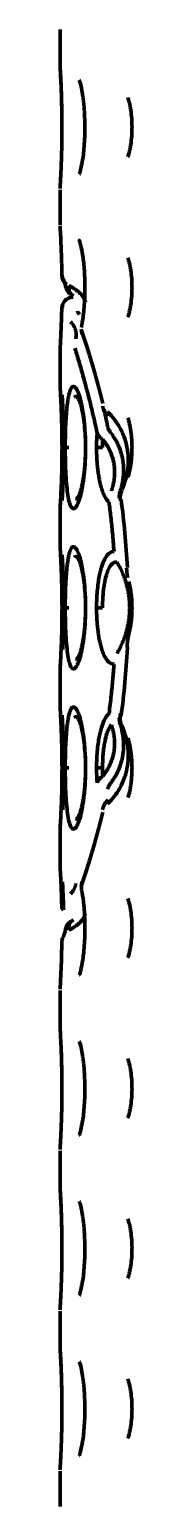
# Model space of a CAD drawing. Header units: inches. Extents: x 904 to 7172, y 213 to 5528.
# Drawn here: x 5523.54 to 5525.12, y 2776.59 to 2808.86 of the extents above; entities that cross this region are included whole.
import ezdxf

# ---------------------------------------------------------------- set-up
doc = ezdxf.new("R2010")
doc.units = ezdxf.units.IN

msp = doc.modelspace()

# ---------------------------------------------------------------- linework, layer by layer
at = {"linetype": 'Continuous', "lineweight": 70}
for p, q in [((5523.544, 2808.857), (5523.544, 2808.086)), ((5523.544, 2805.357), (5523.544, 2804.586)), ((5523.546, 2805.404), (5523.545, 2805.385)), ((5523.659, 2803.297), (5523.672, 2803.212)), ((5523.826, 2803.033), (5523.668, 2802.949)), ((5524.007, 2802.313), (5524.028, 2802.205)), ((5524.019, 2802.373), (5524.011, 2802.344)), ((5524.017, 2802.28), (5524.023, 2802.204)), ((5523.544, 2801.857), (5523.544, 2801.086)), ((5523.544, 2801.067), (5523.544, 2801.086)), ((5524.58, 2800.508), (5524.593, 2800.419)), ((5523.658, 2799.722), (5523.739, 2799.722)), ((5524.088, 2799.722), (5524.102, 2799.722)), ((5524.343, 2799.722), (5524.473, 2799.722)), ((5524.878, 2798.59), (5524.863, 2798.557)), ((5523.544, 2798.377), (5523.544, 2798.357)), ((5523.544, 2798.357), (5523.544, 2797.586)), ((5523.544, 2797.567), (5523.544, 2797.586)), ((5523.658, 2796.222), (5523.739, 2796.222)), ((5524.088, 2796.222), (5524.102, 2796.222)), ((5524.343, 2796.222), (5524.473, 2796.222)), ((5523.544, 2794.877), (5523.544, 2794.857)), ((5523.544, 2794.857), (5523.544, 2794.086)), ((5523.544, 2794.067), (5523.544, 2794.086)), ((5524.864, 2793.888), (5524.878, 2793.854)), ((5524.896, 2793.644), (5524.903, 2793.635)), ((5523.658, 2792.722), (5523.739, 2792.722)), ((5524.088, 2792.722), (5524.102, 2792.722)), ((5524.343, 2792.722), (5524.473, 2792.722)), ((5524.593, 2792.025), (5524.58, 2791.936)), ((5523.544, 2791.377), (5523.544, 2791.357)), ((5523.544, 2791.357), (5523.544, 2790.586)), ((5524.028, 2790.238), (5524.003, 2790.127)), ((5524.017, 2790.164), (5524.014, 2790.069)), ((5524.023, 2790.239), (5524.017, 2790.164)), ((5523.673, 2789.233), (5523.659, 2789.147)), ((5523.544, 2787.857), (5523.544, 2787.086)), ((5523.545, 2787.054), (5523.555, 2786.883)), ((5523.563, 2786.737), (5523.568, 2786.607)), ((5523.544, 2784.357), (5523.544, 2783.586)), ((5523.546, 2784.404), (5523.545, 2784.385)), ((5523.544, 2780.857), (5523.544, 2780.086)), ((5523.546, 2780.904), (5523.545, 2780.885)), ((5523.544, 2777.357), (5523.544, 2776.586)), ((5523.546, 2777.404), (5523.545, 2777.385))]:
    msp.add_line(p, q, dxfattribs=at)
for centre, major_axis, ratio, start_param, end_param in [((5523.835, 2803.488), (-0.234, -0.089), 0.983214, 5.914532, 6.853297), ((5523.947, 2803.264), (0.106, 0.227), 0.805237, 1.945096, 3.138722), ((5523.832, 2802.766), (0.236, 0.082), 0.981783, 1.278121, 2.802583), ((5523.947, 2789.18), (0.106, -0.227), 0.805237, 3.143468, 4.33809)]:
    msp.add_ellipse(centre, major_axis=major_axis, ratio=ratio, start_param=start_param, end_param=end_param, dxfattribs=at)
for points, knots in [([(5523.544, 2808.086), (5523.544, 2808.083), (5523.544, 2808.074), (5523.544, 2808.065), (5523.545, 2808.059), (5523.545, 2808.058), (5523.545, 2808.057), (5523.545, 2808.056), (5523.545, 2808.055), (5523.545, 2808.051), (5523.548, 2808), (5523.561, 2807.783), (5523.577, 2807.397), (5523.583, 2807.086), (5523.586, 2806.904)], [0, 0, 0, 0, 0.005452, 0.013653, 0.014988, 0.015852, 0.016811, 0.018403, 0.022098, 0.036367, 0.226725, 0.471135, 0.720384, 1, 1, 1, 1]), ([(5523.545, 2808.054), (5523.545, 2808.054), (5523.545, 2808.054), (5523.546, 2808.04), (5523.552, 2807.938), (5523.562, 2807.768), (5523.567, 2807.624), (5523.568, 2807.607)], [0, 0, 0, 0, 0.009366, 0.125992, 0.509132, 0.941773, 1, 1, 1, 1]), ([(5523.568, 2807.607), (5523.573, 2807.499), (5523.581, 2807.247), (5523.586, 2806.939), (5523.586, 2806.771), (5523.586, 2806.771)], [0, 0, 0, 0, 0.452434, 0.999955, 1, 1, 1, 1]), ([(5523.964, 2807.749), (5523.966, 2807.746), (5523.973, 2807.729), (5523.998, 2807.644), (5524.024, 2807.535), (5524.036, 2807.441), (5524.038, 2807.419)], [0, 0, 0, 0, 0.178169, 0.4765, 0.887764, 1, 1, 1, 1]), ([(5525.028, 2807.372), (5525.038, 2807.338), (5525.048, 2807.302), (5525.06, 2807.252), (5525.063, 2807.238), (5525.069, 2807.21), (5525.072, 2807.196), (5525.08, 2807.153), (5525.085, 2807.124), (5525.099, 2807.035), (5525.105, 2806.974), (5525.112, 2806.881), (5525.114, 2806.849), (5525.116, 2806.785), (5525.117, 2806.753), (5525.117, 2806.689), (5525.116, 2806.657), (5525.114, 2806.594), (5525.112, 2806.562), (5525.105, 2806.469), (5525.099, 2806.408), (5525.085, 2806.319), (5525.08, 2806.289), (5525.069, 2806.232), (5525.057, 2806.177), (5525.043, 2806.125), (5525.033, 2806.09), (5525.031, 2806.081), (5525.028, 2806.072)], [0, 0, 0, 0, 0.093555, 0.093555, 0.127476, 0.127476, 0.161398, 0.161398, 0.22924, 0.22924, 0.364925, 0.364925, 0.432768, 0.432768, 0.500611, 0.500611, 0.568453, 0.568453, 0.636296, 0.636296, 0.771981, 0.771981, 0.839824, 0.839824, 0.907666, 0.975509, 0.975509, 1, 1, 1, 1]), ([(5523.586, 2806.904), (5523.587, 2806.714), (5523.586, 2806.362), (5523.571, 2805.887), (5523.554, 2805.545), (5523.548, 2805.435), (5523.546, 2805.404)], [0, 0, 0, 0, 0.268394, 0.530216, 0.758686, 1, 1, 1, 1]), ([(5524.085, 2806.84), (5524.086, 2806.824), (5524.094, 2806.663), (5524.079, 2806.362), (5524.051, 2806.069), (5524.029, 2805.963), (5524.025, 2805.945)], [0, 0, 0, 0, 0.051676, 0.507762, 0.911768, 1, 1, 1, 1]), ([(5524.025, 2805.945), (5524.014, 2805.882), (5523.996, 2805.786), (5523.97, 2805.708), (5523.966, 2805.699), (5523.966, 2805.699)], [0, 0, 0, 0, 0.446092, 0.85264, 1, 1, 1, 1]), ([(5523.546, 2804.535), (5523.546, 2804.531), (5523.549, 2804.485), (5523.561, 2804.284), (5523.568, 2804.085), (5523.572, 2803.992)], [0, 0, 0, 0, 0.304914, 0.718097, 1, 1, 1, 1]), ([(5523.964, 2804.25), (5523.964, 2804.25), (5523.963, 2804.252), (5523.977, 2804.219), (5524.003, 2804.125), (5524.042, 2803.93), (5524.078, 2803.622), (5524.094, 2803.212), (5524.076, 2802.799), (5524.042, 2802.511), (5524.02, 2802.409), (5524.014, 2802.388)], [0, 0, 0, 0, 0.004002, 0.064211, 0.150309, 0.266186, 0.418417, 0.596531, 0.788209, 0.953249, 1, 1, 1, 1]), ([(5525.028, 2803.872), (5525.038, 2803.838), (5525.048, 2803.802), (5525.06, 2803.752), (5525.063, 2803.738), (5525.069, 2803.71), (5525.072, 2803.696), (5525.08, 2803.653), (5525.085, 2803.624), (5525.099, 2803.535), (5525.105, 2803.474), (5525.112, 2803.381), (5525.114, 2803.349), (5525.116, 2803.285), (5525.117, 2803.253), (5525.117, 2803.189), (5525.116, 2803.157), (5525.114, 2803.094), (5525.112, 2803.062), (5525.105, 2802.969), (5525.099, 2802.908), (5525.085, 2802.819), (5525.08, 2802.789), (5525.069, 2802.732), (5525.057, 2802.677), (5525.043, 2802.625), (5525.033, 2802.59), (5525.031, 2802.581), (5525.028, 2802.572)], [0, 0, 0, 0, 0.093555, 0.093555, 0.127476, 0.127476, 0.161398, 0.161398, 0.22924, 0.22924, 0.364925, 0.364925, 0.432768, 0.432768, 0.500611, 0.500611, 0.568453, 0.568453, 0.636296, 0.636296, 0.771981, 0.771981, 0.839824, 0.839824, 0.907666, 0.975509, 0.975509, 1, 1, 1, 1]), ([(5523.677, 2803.213), (5523.68, 2803.199), (5523.692, 2803.159), (5523.738, 2803.105), (5523.791, 2803.062), (5523.828, 2803.045), (5523.842, 2803.04)], [0, 0, 0, 0, 0.167391, 0.47993, 0.805158, 1, 1, 1, 1]), ([(5524.102, 2802.893), (5524.092, 2802.924), (5524.067, 2802.987), (5524.027, 2803.044), (5523.991, 2803.086), (5523.978, 2803.099), (5523.95, 2803.126), (5523.935, 2803.139), (5523.887, 2803.176), (5523.852, 2803.2), (5523.814, 2803.221)], [0, 0, 0, 0, 0.237175, 0.49145, 0.49145, 0.618588, 0.618588, 0.745725, 0.745725, 1, 1, 1, 1]), ([(5523.583, 2802.766), (5523.581, 2802.693), (5523.577, 2802.558), (5523.571, 2802.389), (5523.565, 2802.248), (5523.56, 2802.133), (5523.555, 2802.042), (5523.551, 2801.972), (5523.548, 2801.921), (5523.546, 2801.886), (5523.544, 2801.864), (5523.544, 2801.858), (5523.544, 2801.857)], [0, 0, 0, 0, 0.10079, 0.20158, 0.30237, 0.40316, 0.50395, 0.60474, 0.70553, 0.80632, 0.90711, 1, 1, 1, 1]), ([(5523.622, 2802.822), (5523.606, 2802.813), (5523.595, 2802.804), (5523.582, 2802.785), (5523.58, 2802.775), (5523.583, 2802.766)], [0, 0, 0, 0, 0.5, 0.5, 1, 1, 1, 1]), ([(5524.017, 2802.28), (5524.053, 2802.169), (5524.091, 2802.053), (5524.166, 2801.809), (5524.205, 2801.682), (5524.282, 2801.416), (5524.321, 2801.278), (5524.399, 2800.991), (5524.438, 2800.842), (5524.477, 2800.686)], [0, 0, 0, 0, 0.25, 0.25, 0.5, 0.5, 0.75, 0.75, 1, 1, 1, 1]), ([(5523.587, 2799.874), (5523.587, 2799.919), (5523.585, 2800.05), (5523.581, 2800.246), (5523.576, 2800.444), (5523.569, 2800.606), (5523.563, 2800.735), (5523.558, 2800.839), (5523.554, 2800.921), (5523.55, 2800.988), (5523.547, 2801.04), (5523.545, 2801.076), (5523.544, 2801.086), (5523.544, 2801.086)], [0, 0, 0, 0, 0.047915, 0.143744, 0.239573, 0.335402, 0.431232, 0.527061, 0.62289, 0.718719, 0.814549, 0.910378, 1, 1, 1, 1]), ([(5523.544, 2801.086), (5523.544, 2801.086), (5523.544, 2801.08), (5523.546, 2801.057), (5523.548, 2801.016), (5523.552, 2800.954), (5523.557, 2800.863), (5523.563, 2800.737), (5523.571, 2800.573), (5523.578, 2800.367), (5523.585, 2800.109), (5523.588, 2799.806), (5523.587, 2799.492), (5523.582, 2799.209), (5523.575, 2798.976), (5523.567, 2798.79), (5523.56, 2798.643), (5523.554, 2798.531), (5523.55, 2798.451), (5523.546, 2798.399), (5523.544, 2798.367), (5523.544, 2798.358), (5523.544, 2798.357)], [0, 0, 0, 0, 0.046298, 0.096671, 0.147045, 0.197418, 0.247791, 0.298164, 0.348538, 0.398911, 0.449284, 0.499657, 0.550031, 0.600404, 0.650777, 0.70115, 0.751524, 0.801897, 0.85227, 0.902643, 0.953017, 1, 1, 1, 1]), ([(5523.59, 2800.877), (5523.59, 2800.876), (5523.59, 2800.872), (5523.591, 2800.851), (5523.594, 2800.815), (5523.597, 2800.761), (5523.601, 2800.682), (5523.606, 2800.575), (5523.612, 2800.434), (5523.619, 2800.255), (5523.624, 2800.038), (5523.626, 2799.79), (5523.626, 2799.535), (5523.622, 2799.3), (5523.616, 2799.101), (5523.61, 2798.94), (5523.604, 2798.813), (5523.599, 2798.718), (5523.595, 2798.649), (5523.592, 2798.602), (5523.59, 2798.574), (5523.59, 2798.567), (5523.59, 2798.567)], [0, 0, 0, 0, 0.031197, 0.064855, 0.099946, 0.138126, 0.180786, 0.228687, 0.281799, 0.340714, 0.407151, 0.480229, 0.554684, 0.624661, 0.687464, 0.743649, 0.794691, 0.841364, 0.884021, 0.92287, 0.961222, 1, 1, 1, 1]), ([(5523.859, 2800.829), (5523.861, 2800.831), (5523.873, 2800.842), (5523.898, 2800.847), (5523.935, 2800.813), (5523.975, 2800.731), (5524.014, 2800.602), (5524.05, 2800.429), (5524.079, 2800.217), (5524.097, 2799.977), (5524.102, 2799.806), (5524.102, 2799.722)], [0, 0, 0, 0, 0.019444, 0.120176, 0.230366, 0.34832, 0.471565, 0.596533, 0.727563, 0.864452, 1, 1, 1, 1]), ([(5523.973, 2800.838), (5523.966, 2800.861), (5523.95, 2800.909), (5523.924, 2800.97), (5523.897, 2801.017), (5523.878, 2801.037), (5523.87, 2801.044)], [0, 0, 0, 0, 0.245551, 0.526276, 0.807002, 1, 1, 1, 1]), ([(5524.479, 2800.629), (5524.482, 2800.603), (5524.499, 2800.529), (5524.548, 2800.459), (5524.591, 2800.422), (5524.594, 2800.419)], [0, 0, 0, 0, 0.315009, 0.945962, 1, 1, 1, 1]), ([(5524.58, 2800.508), (5524.635, 2800.454), (5524.686, 2800.398), (5524.777, 2800.28), (5524.818, 2800.218), (5524.872, 2800.12), (5524.889, 2800.087), (5524.92, 2800.018), (5524.934, 2799.984), (5524.973, 2799.878), (5524.993, 2799.805), (5525.014, 2799.693), (5525.02, 2799.655), (5525.029, 2799.58), (5525.031, 2799.542), (5525.036, 2799.427), (5525.033, 2799.35), (5525.022, 2799.253), (5525.019, 2799.234), (5525.013, 2799.195), (5525.01, 2799.175), (5524.999, 2799.116), (5524.99, 2799.077), (5524.96, 2798.961), (5524.934, 2798.885), (5524.903, 2798.809)], [0, 0, 0, 0, 0.125, 0.125, 0.25, 0.25, 0.3125, 0.3125, 0.375, 0.375, 0.5, 0.5, 0.5625, 0.5625, 0.625, 0.625, 0.75, 0.75, 0.78125, 0.78125, 0.8125, 0.8125, 0.875, 0.875, 1, 1, 1, 1]), ([(5525.026, 2800.376), (5525.034, 2800.352), (5525.041, 2800.328), (5525.051, 2800.288), (5525.055, 2800.274), (5525.062, 2800.244), (5525.065, 2800.229), (5525.081, 2800.154), (5525.091, 2800.091), (5525.101, 2800.009), (5525.103, 2799.993), (5525.106, 2799.959), (5525.108, 2799.943), (5525.111, 2799.892), (5525.113, 2799.858), (5525.116, 2799.79), (5525.117, 2799.756), (5525.117, 2799.687), (5525.116, 2799.652), (5525.112, 2799.55), (5525.107, 2799.482), (5525.097, 2799.4), (5525.095, 2799.384), (5525.09, 2799.352), (5525.083, 2799.304), (5525.068, 2799.227), (5525.055, 2799.168), (5525.044, 2799.126), (5525.04, 2799.112), (5525.033, 2799.087), (5525.029, 2799.077), (5525.026, 2799.066)], [0, 0, 0, 0, 0.064825, 0.064825, 0.10108, 0.10108, 0.137336, 0.137336, 0.282358, 0.282358, 0.318614, 0.318614, 0.354869, 0.354869, 0.42738, 0.42738, 0.499891, 0.499891, 0.572402, 0.572402, 0.717424, 0.717424, 0.75368, 0.75368, 0.789935, 0.862447, 0.934958, 0.934958, 0.971213, 0.971213, 1, 1, 1, 1]), ([(5524.102, 2799.722), (5524.102, 2799.659), (5524.099, 2799.541), (5524.09, 2799.375), (5524.078, 2799.233), (5524.063, 2799.11), (5524.046, 2799.005), (5524.029, 2798.913), (5524.01, 2798.832), (5523.989, 2798.759), (5523.965, 2798.693), (5523.938, 2798.639), (5523.909, 2798.605), (5523.889, 2798.6), (5523.88, 2798.602)], [0, 0, 0, 0, 0.107254, 0.203687, 0.29049, 0.369162, 0.441722, 0.510552, 0.57831, 0.64819, 0.72397, 0.809362, 0.906194, 1, 1, 1, 1]), ([(5523.544, 2798.357), (5523.544, 2798.358), (5523.544, 2798.364), (5523.546, 2798.39), (5523.549, 2798.435), (5523.552, 2798.494), (5523.555, 2798.543), (5523.556, 2798.563)], [0, 0, 0, 0, 0.205481, 0.428396, 0.651312, 0.874227, 1, 1, 1, 1]), ([(5524.878, 2798.59), (5524.911, 2798.348), (5524.939, 2798.103), (5524.985, 2797.607), (5525.003, 2797.355), (5525.016, 2797.1)], [0, 0, 0, 0, 0.5, 0.5, 1, 1, 1, 1]), ([(5523.587, 2796.374), (5523.587, 2796.419), (5523.585, 2796.55), (5523.581, 2796.746), (5523.576, 2796.944), (5523.569, 2797.106), (5523.563, 2797.235), (5523.558, 2797.339), (5523.554, 2797.421), (5523.55, 2797.488), (5523.547, 2797.54), (5523.545, 2797.576), (5523.544, 2797.586), (5523.544, 2797.586)], [0, 0, 0, 0, 0.047915, 0.143744, 0.239573, 0.335402, 0.431232, 0.527061, 0.62289, 0.718719, 0.814549, 0.910378, 1, 1, 1, 1]), ([(5523.544, 2797.586), (5523.544, 2797.586), (5523.544, 2797.58), (5523.546, 2797.557), (5523.548, 2797.516), (5523.552, 2797.454), (5523.557, 2797.363), (5523.563, 2797.237), (5523.571, 2797.073), (5523.578, 2796.867), (5523.585, 2796.609), (5523.588, 2796.306), (5523.587, 2795.992), (5523.582, 2795.709), (5523.575, 2795.476), (5523.567, 2795.29), (5523.56, 2795.143), (5523.554, 2795.031), (5523.55, 2794.951), (5523.546, 2794.899), (5523.544, 2794.867), (5523.544, 2794.858), (5523.544, 2794.857)], [0, 0, 0, 0, 0.046298, 0.096671, 0.147045, 0.197418, 0.247791, 0.298164, 0.348538, 0.398911, 0.449284, 0.499657, 0.550031, 0.600404, 0.650777, 0.70115, 0.751524, 0.801897, 0.85227, 0.902643, 0.953017, 1, 1, 1, 1]), ([(5523.59, 2797.377), (5523.59, 2797.376), (5523.59, 2797.372), (5523.591, 2797.351), (5523.594, 2797.315), (5523.597, 2797.261), (5523.601, 2797.182), (5523.606, 2797.075), (5523.612, 2796.934), (5523.619, 2796.755), (5523.624, 2796.538), (5523.626, 2796.29), (5523.626, 2796.035), (5523.622, 2795.8), (5523.616, 2795.601), (5523.61, 2795.44), (5523.605, 2795.351), (5523.604, 2795.312), (5523.604, 2795.311)], [0, 0, 0, 0, 0.039201, 0.081494, 0.125588, 0.173563, 0.227168, 0.287359, 0.354097, 0.428126, 0.511609, 0.603436, 0.696992, 0.784922, 0.863838, 0.934438, 0.998575, 1, 1, 1, 1]), ([(5523.859, 2797.329), (5523.861, 2797.331), (5523.873, 2797.342), (5523.898, 2797.347), (5523.935, 2797.313), (5523.975, 2797.231), (5524.014, 2797.102), (5524.05, 2796.929), (5524.079, 2796.717), (5524.097, 2796.477), (5524.102, 2796.306), (5524.102, 2796.222)], [0, 0, 0, 0, 0.019444, 0.120176, 0.230366, 0.34832, 0.471565, 0.596533, 0.727563, 0.864452, 1, 1, 1, 1]), ([(5525.049, 2796.795), (5525.06, 2796.753), (5525.07, 2796.709), (5525.087, 2796.618), (5525.094, 2796.571), (5525.102, 2796.498), (5525.105, 2796.473), (5525.109, 2796.424), (5525.111, 2796.399), (5525.115, 2796.324), (5525.117, 2796.273), (5525.117, 2796.171), (5525.115, 2796.121), (5525.11, 2796.021), (5525.105, 2795.972), (5525.097, 2795.899), (5525.094, 2795.875), (5525.087, 2795.828), (5525.083, 2795.804), (5525.07, 2795.735), (5525.06, 2795.691), (5525.049, 2795.648)], [0, 0, 0, 0, 0.125, 0.125, 0.25, 0.25, 0.3125, 0.3125, 0.375, 0.375, 0.5, 0.5, 0.625, 0.625, 0.75, 0.75, 0.8125, 0.8125, 0.875, 0.875, 1, 1, 1, 1]), ([(5524.102, 2796.222), (5524.102, 2796.159), (5524.099, 2796.041), (5524.09, 2795.875), (5524.078, 2795.733), (5524.063, 2795.61), (5524.046, 2795.505), (5524.029, 2795.413), (5524.01, 2795.332), (5523.989, 2795.259), (5523.965, 2795.193), (5523.938, 2795.139), (5523.909, 2795.105), (5523.889, 2795.1), (5523.88, 2795.102)], [0, 0, 0, 0, 0.107254, 0.203687, 0.29049, 0.369162, 0.441722, 0.510552, 0.57831, 0.64819, 0.72397, 0.809362, 0.906194, 1, 1, 1, 1]), ([(5525.049, 2795.648), (5525.035, 2795.599), (5525.025, 2795.549), (5525.013, 2795.448), (5525.012, 2795.396), (5525.016, 2795.344)], [0, 0, 0, 0, 0.5, 0.5, 1, 1, 1, 1]), ([(5525.016, 2795.344), (5525.003, 2795.088), (5524.985, 2794.837), (5524.939, 2794.34), (5524.911, 2794.095), (5524.878, 2793.854)], [0, 0, 0, 0, 0.5, 0.5, 1, 1, 1, 1]), ([(5523.544, 2794.857), (5523.544, 2794.858), (5523.544, 2794.864), (5523.546, 2794.89), (5523.549, 2794.935), (5523.552, 2794.994), (5523.555, 2795.043), (5523.556, 2795.063)], [0, 0, 0, 0, 0.205481, 0.428396, 0.651312, 0.874227, 1, 1, 1, 1]), ([(5523.587, 2792.874), (5523.587, 2792.919), (5523.585, 2793.05), (5523.581, 2793.246), (5523.576, 2793.444), (5523.569, 2793.606), (5523.563, 2793.735), (5523.558, 2793.839), (5523.554, 2793.921), (5523.55, 2793.988), (5523.547, 2794.04), (5523.545, 2794.076), (5523.544, 2794.086), (5523.544, 2794.086)], [0, 0, 0, 0, 0.047915, 0.143744, 0.239573, 0.335402, 0.431232, 0.527061, 0.62289, 0.718719, 0.814549, 0.910378, 1, 1, 1, 1]), ([(5523.544, 2794.086), (5523.544, 2794.086), (5523.544, 2794.08), (5523.546, 2794.057), (5523.548, 2794.016), (5523.552, 2793.954), (5523.557, 2793.863), (5523.563, 2793.737), (5523.571, 2793.573), (5523.578, 2793.367), (5523.585, 2793.109), (5523.588, 2792.806), (5523.587, 2792.492), (5523.582, 2792.209), (5523.575, 2791.976), (5523.567, 2791.79), (5523.56, 2791.643), (5523.554, 2791.531), (5523.55, 2791.451), (5523.546, 2791.399), (5523.544, 2791.367), (5523.544, 2791.358), (5523.544, 2791.357)], [0, 0, 0, 0, 0.046298, 0.096671, 0.147045, 0.197418, 0.247791, 0.298164, 0.348538, 0.398911, 0.449284, 0.499657, 0.550031, 0.600404, 0.650777, 0.70115, 0.751524, 0.801897, 0.85227, 0.902643, 0.953017, 1, 1, 1, 1]), ([(5523.59, 2793.877), (5523.59, 2793.876), (5523.59, 2793.872), (5523.591, 2793.851), (5523.594, 2793.815), (5523.597, 2793.761), (5523.601, 2793.682), (5523.606, 2793.575), (5523.612, 2793.434), (5523.619, 2793.255), (5523.624, 2793.038), (5523.626, 2792.79), (5523.626, 2792.535), (5523.622, 2792.3), (5523.616, 2792.101), (5523.61, 2791.94), (5523.605, 2791.851), (5523.604, 2791.812), (5523.604, 2791.811)], [0, 0, 0, 0, 0.039201, 0.081494, 0.125588, 0.173563, 0.227168, 0.287359, 0.354097, 0.428126, 0.511609, 0.603436, 0.696992, 0.784922, 0.863838, 0.934438, 0.998575, 1, 1, 1, 1]), ([(5523.859, 2793.829), (5523.861, 2793.831), (5523.873, 2793.842), (5523.898, 2793.847), (5523.935, 2793.813), (5523.975, 2793.731), (5524.014, 2793.602), (5524.05, 2793.429), (5524.079, 2793.217), (5524.097, 2792.977), (5524.102, 2792.806), (5524.102, 2792.722)], [0, 0, 0, 0, 0.019444, 0.120176, 0.230366, 0.34832, 0.471565, 0.596533, 0.727563, 0.864452, 1, 1, 1, 1]), ([(5524.869, 2793.92), (5524.862, 2793.886), (5524.855, 2793.798), (5524.867, 2793.7), (5524.895, 2793.647), (5524.897, 2793.644)], [0, 0, 0, 0, 0.358041, 0.966009, 1, 1, 1, 1]), ([(5524.903, 2793.635), (5524.934, 2793.559), (5524.96, 2793.483), (5525, 2793.329), (5525.015, 2793.252), (5525.026, 2793.155), (5525.028, 2793.135), (5525.031, 2793.096), (5525.032, 2793.077), (5525.034, 2793.018), (5525.034, 2792.979), (5525.03, 2792.864), (5525.022, 2792.788), (5525, 2792.676), (5524.991, 2792.639), (5524.971, 2792.567), (5524.96, 2792.531), (5524.922, 2792.426), (5524.891, 2792.359), (5524.837, 2792.261), (5524.818, 2792.228), (5524.777, 2792.165), (5524.755, 2792.135), (5524.686, 2792.045), (5524.635, 2791.989), (5524.58, 2791.936)], [0, 0, 0, 0, 0.125, 0.125, 0.25, 0.25, 0.28125, 0.28125, 0.3125, 0.3125, 0.375, 0.375, 0.5, 0.5, 0.5625, 0.5625, 0.625, 0.625, 0.75, 0.75, 0.8125, 0.8125, 0.875, 0.875, 1, 1, 1, 1]), ([(5525.026, 2793.376), (5525.034, 2793.353), (5525.041, 2793.329), (5525.051, 2793.29), (5525.055, 2793.275), (5525.061, 2793.246), (5525.065, 2793.231), (5525.081, 2793.156), (5525.091, 2793.093), (5525.101, 2793.011), (5525.103, 2792.994), (5525.106, 2792.961), (5525.107, 2792.944), (5525.111, 2792.894), (5525.115, 2792.826), (5525.117, 2792.757), (5525.117, 2792.688), (5525.116, 2792.654), (5525.112, 2792.551), (5525.107, 2792.484), (5525.095, 2792.387), (5525.091, 2792.355), (5525.081, 2792.291), (5525.075, 2792.26), (5525.057, 2792.176), (5525.044, 2792.124), (5525.029, 2792.077)], [0, 0, 0, 0, 0.064145, 0.064145, 0.100694, 0.100694, 0.137244, 0.137244, 0.283443, 0.283443, 0.319993, 0.319993, 0.356542, 0.356542, 0.429642, 0.502741, 0.502741, 0.575841, 0.575841, 0.722039, 0.722039, 0.795139, 0.795139, 0.868238, 0.868238, 1, 1, 1, 1]), ([(5524.102, 2792.722), (5524.102, 2792.659), (5524.099, 2792.541), (5524.09, 2792.375), (5524.078, 2792.233), (5524.063, 2792.11), (5524.046, 2792.005), (5524.029, 2791.913), (5524.01, 2791.832), (5523.989, 2791.759), (5523.965, 2791.693), (5523.938, 2791.639), (5523.909, 2791.605), (5523.889, 2791.6), (5523.88, 2791.602)], [0, 0, 0, 0, 0.107254, 0.203687, 0.29049, 0.369162, 0.441722, 0.510552, 0.57831, 0.64819, 0.72397, 0.809362, 0.906194, 1, 1, 1, 1]), ([(5523.896, 2791.602), (5523.897, 2791.603), (5523.91, 2791.608), (5523.935, 2791.632), (5523.973, 2791.71), (5524.004, 2791.809), (5524.021, 2791.882), (5524.027, 2791.906)], [0, 0, 0, 0, 0.030475, 0.288077, 0.567563, 0.865744, 1, 1, 1, 1]), ([(5524.477, 2791.757), (5524.438, 2791.602), (5524.399, 2791.453), (5524.321, 2791.165), (5524.282, 2791.027), (5524.205, 2790.762), (5524.166, 2790.635), (5524.091, 2790.391), (5524.053, 2790.274), (5524.017, 2790.164)], [0, 0, 0, 0, 0.25, 0.25, 0.5, 0.5, 0.75, 0.75, 1, 1, 1, 1]), ([(5523.544, 2791.357), (5523.544, 2791.358), (5523.544, 2791.364), (5523.546, 2791.39), (5523.549, 2791.435), (5523.552, 2791.494), (5523.555, 2791.543), (5523.556, 2791.563)], [0, 0, 0, 0, 0.205481, 0.428396, 0.651312, 0.874227, 1, 1, 1, 1]), ([(5523.544, 2790.586), (5523.544, 2790.586), (5523.544, 2790.582), (5523.545, 2790.564), (5523.547, 2790.533), (5523.55, 2790.488), (5523.554, 2790.423), (5523.558, 2790.336), (5523.564, 2790.22), (5523.571, 2790.075), (5523.577, 2789.898), (5523.581, 2789.756), (5523.583, 2789.678)], [0, 0, 0, 0, 0.091889, 0.192791, 0.293692, 0.394593, 0.495494, 0.596395, 0.697296, 0.798198, 0.899099, 1, 1, 1, 1]), ([(5523.598, 2790.231), (5523.599, 2790.216), (5523.602, 2790.169), (5523.606, 2790.075), (5523.612, 2789.934), (5523.618, 2789.779), (5523.621, 2789.669), (5523.622, 2789.621)], [0, 0, 0, 0, 0.111002, 0.320663, 0.553134, 0.810999, 1, 1, 1, 1]), ([(5523.891, 2790.197), (5523.89, 2790.188), (5523.886, 2790.168), (5523.878, 2790.139), (5523.868, 2790.111), (5523.855, 2790.083), (5523.84, 2790.054), (5523.821, 2790.027), (5523.8, 2790), (5523.781, 2789.98), (5523.77, 2789.969)], [0, 0, 0, 0, 0.116141, 0.242406, 0.368672, 0.494938, 0.621203, 0.747469, 0.873734, 1, 1, 1, 1]), ([(5524.013, 2790.064), (5524.018, 2790.043), (5524.038, 2789.951), (5524.07, 2789.703), (5524.092, 2789.319), (5524.084, 2788.895), (5524.046, 2788.536), (5524.004, 2788.314), (5523.972, 2788.213), (5523.967, 2788.2), (5523.966, 2788.199)], [0, 0, 0, 0, 0.045905, 0.189694, 0.363312, 0.553981, 0.726181, 0.86726, 0.961201, 1, 1, 1, 1]), ([(5525.028, 2789.872), (5525.038, 2789.838), (5525.048, 2789.802), (5525.06, 2789.752), (5525.063, 2789.738), (5525.069, 2789.71), (5525.072, 2789.696), (5525.08, 2789.653), (5525.085, 2789.624), (5525.099, 2789.535), (5525.105, 2789.474), (5525.112, 2789.381), (5525.114, 2789.349), (5525.116, 2789.285), (5525.117, 2789.253), (5525.117, 2789.189), (5525.116, 2789.157), (5525.114, 2789.094), (5525.112, 2789.062), (5525.105, 2788.969), (5525.099, 2788.908), (5525.085, 2788.819), (5525.08, 2788.789), (5525.069, 2788.732), (5525.057, 2788.677), (5525.043, 2788.625), (5525.033, 2788.59), (5525.031, 2788.581), (5525.028, 2788.572)], [0, 0, 0, 0, 0.093555, 0.093555, 0.127476, 0.127476, 0.161398, 0.161398, 0.22924, 0.22924, 0.364925, 0.364925, 0.432768, 0.432768, 0.500611, 0.500611, 0.568453, 0.568453, 0.636296, 0.636296, 0.771981, 0.771981, 0.839824, 0.839824, 0.907666, 0.975509, 0.975509, 1, 1, 1, 1]), ([(5523.583, 2789.678), (5523.58, 2789.668), (5523.582, 2789.658), (5523.595, 2789.639), (5523.606, 2789.63), (5523.622, 2789.621)], [0, 0, 0, 0, 0.5, 0.5, 1, 1, 1, 1]), ([(5523.814, 2789.222), (5523.852, 2789.244), (5523.922, 2789.29), (5523.978, 2789.342), (5524.026, 2789.398), (5524.047, 2789.428), (5524.072, 2789.475), (5524.08, 2789.491), (5524.09, 2789.515), (5524.092, 2789.522), (5524.095, 2789.529)], [0, 0, 0, 0, 0.268646, 0.537291, 0.537291, 0.805937, 0.805937, 0.94026, 0.94026, 1, 1, 1, 1]), ([(5523.842, 2789.405), (5523.803, 2789.39), (5523.744, 2789.347), (5523.683, 2789.278), (5523.675, 2789.236), (5523.674, 2789.233)], [0, 0, 0, 0, 0.512301, 0.960907, 1, 1, 1, 1]), ([(5523.581, 2788.84), (5523.58, 2788.752), (5523.576, 2788.502), (5523.561, 2788.174), (5523.548, 2787.937), (5523.545, 2787.89), (5523.545, 2787.888)], [0, 0, 0, 0, 0.158069, 0.477678, 0.749917, 1, 1, 1, 1]), ([(5523.544, 2787.086), (5523.544, 2787.083), (5523.544, 2787.074), (5523.544, 2787.065), (5523.545, 2787.059), (5523.545, 2787.058), (5523.545, 2787.057), (5523.545, 2787.056), (5523.545, 2787.055), (5523.545, 2787.051), (5523.548, 2787), (5523.561, 2786.783), (5523.577, 2786.397), (5523.583, 2786.086), (5523.586, 2785.904)], [0, 0, 0, 0, 0.005452, 0.013653, 0.014988, 0.015852, 0.016811, 0.018403, 0.022098, 0.036367, 0.226719, 0.47113, 0.720379, 1, 1, 1, 1]), ([(5523.568, 2786.607), (5523.573, 2786.499), (5523.581, 2786.247), (5523.586, 2785.939), (5523.586, 2785.771), (5523.586, 2785.771)], [0, 0, 0, 0, 0.452436, 0.999957, 1, 1, 1, 1]), ([(5523.964, 2786.749), (5523.966, 2786.746), (5523.973, 2786.729), (5523.998, 2786.644), (5524.024, 2786.535), (5524.036, 2786.441), (5524.038, 2786.419)], [0, 0, 0, 0, 0.178169, 0.4765, 0.887764, 1, 1, 1, 1]), ([(5525.028, 2786.372), (5525.038, 2786.338), (5525.048, 2786.302), (5525.06, 2786.252), (5525.063, 2786.238), (5525.069, 2786.21), (5525.072, 2786.196), (5525.08, 2786.153), (5525.085, 2786.124), (5525.099, 2786.035), (5525.105, 2785.974), (5525.112, 2785.881), (5525.114, 2785.849), (5525.116, 2785.785), (5525.117, 2785.753), (5525.117, 2785.689), (5525.116, 2785.657), (5525.114, 2785.594), (5525.112, 2785.562), (5525.105, 2785.469), (5525.099, 2785.408), (5525.085, 2785.319), (5525.08, 2785.289), (5525.069, 2785.232), (5525.057, 2785.177), (5525.043, 2785.125), (5525.033, 2785.09), (5525.031, 2785.081), (5525.028, 2785.072)], [0, 0, 0, 0, 0.093555, 0.093555, 0.127476, 0.127476, 0.161398, 0.161398, 0.22924, 0.22924, 0.364925, 0.364925, 0.432768, 0.432768, 0.500611, 0.500611, 0.568453, 0.568453, 0.636296, 0.636296, 0.771981, 0.771981, 0.839824, 0.839824, 0.907666, 0.975509, 0.975509, 1, 1, 1, 1]), ([(5523.586, 2785.904), (5523.587, 2785.714), (5523.586, 2785.362), (5523.571, 2784.887), (5523.554, 2784.545), (5523.548, 2784.435), (5523.546, 2784.404)], [0, 0, 0, 0, 0.268394, 0.530216, 0.758686, 1, 1, 1, 1]), ([(5524.085, 2785.84), (5524.086, 2785.824), (5524.094, 2785.663), (5524.079, 2785.362), (5524.051, 2785.069), (5524.029, 2784.963), (5524.025, 2784.945)], [0, 0, 0, 0, 0.051676, 0.507762, 0.911768, 1, 1, 1, 1]), ([(5524.025, 2784.945), (5524.014, 2784.882), (5523.996, 2784.786), (5523.97, 2784.708), (5523.966, 2784.699), (5523.966, 2784.699)], [0, 0, 0, 0, 0.446092, 0.85264, 1, 1, 1, 1]), ([(5523.544, 2783.586), (5523.544, 2783.583), (5523.544, 2783.574), (5523.544, 2783.565), (5523.545, 2783.559), (5523.545, 2783.558), (5523.545, 2783.557), (5523.545, 2783.556), (5523.545, 2783.555), (5523.545, 2783.551), (5523.548, 2783.5), (5523.561, 2783.283), (5523.577, 2782.897), (5523.583, 2782.586), (5523.586, 2782.404)], [0, 0, 0, 0, 0.005452, 0.013653, 0.014988, 0.015852, 0.016811, 0.018403, 0.022098, 0.036366, 0.226711, 0.471122, 0.72037, 1, 1, 1, 1]), ([(5523.545, 2783.554), (5523.545, 2783.554), (5523.545, 2783.554), (5523.546, 2783.54), (5523.552, 2783.438), (5523.562, 2783.268), (5523.567, 2783.124), (5523.568, 2783.107)], [0, 0, 0, 0, 0.009366, 0.125992, 0.509133, 0.941775, 1, 1, 1, 1]), ([(5523.568, 2783.107), (5523.573, 2782.999), (5523.581, 2782.747), (5523.586, 2782.439), (5523.586, 2782.271), (5523.586, 2782.271)], [0, 0, 0, 0, 0.452436, 0.999957, 1, 1, 1, 1]), ([(5523.964, 2783.249), (5523.966, 2783.246), (5523.973, 2783.229), (5523.998, 2783.144), (5524.024, 2783.035), (5524.036, 2782.941), (5524.038, 2782.919)], [0, 0, 0, 0, 0.178169, 0.4765, 0.887764, 1, 1, 1, 1]), ([(5525.028, 2782.872), (5525.038, 2782.838), (5525.048, 2782.802), (5525.06, 2782.752), (5525.063, 2782.738), (5525.069, 2782.71), (5525.072, 2782.696), (5525.08, 2782.653), (5525.085, 2782.624), (5525.099, 2782.535), (5525.105, 2782.474), (5525.112, 2782.381), (5525.114, 2782.349), (5525.116, 2782.285), (5525.117, 2782.253), (5525.117, 2782.189), (5525.116, 2782.157), (5525.114, 2782.094), (5525.112, 2782.062), (5525.105, 2781.969), (5525.099, 2781.908), (5525.085, 2781.819), (5525.08, 2781.789), (5525.069, 2781.732), (5525.057, 2781.677), (5525.043, 2781.625), (5525.033, 2781.59), (5525.031, 2781.581), (5525.028, 2781.572)], [0, 0, 0, 0, 0.093555, 0.093555, 0.127476, 0.127476, 0.161398, 0.161398, 0.22924, 0.22924, 0.364925, 0.364925, 0.432768, 0.432768, 0.500611, 0.500611, 0.568453, 0.568453, 0.636296, 0.636296, 0.771981, 0.771981, 0.839824, 0.839824, 0.907666, 0.975509, 0.975509, 1, 1, 1, 1]), ([(5523.586, 2782.404), (5523.587, 2782.214), (5523.586, 2781.862), (5523.571, 2781.387), (5523.554, 2781.045), (5523.548, 2780.935), (5523.546, 2780.904)], [0, 0, 0, 0, 0.268394, 0.530216, 0.758686, 1, 1, 1, 1]), ([(5524.085, 2782.34), (5524.086, 2782.324), (5524.094, 2782.163), (5524.079, 2781.862), (5524.051, 2781.569), (5524.029, 2781.463), (5524.025, 2781.445)], [0, 0, 0, 0, 0.051676, 0.507762, 0.911768, 1, 1, 1, 1]), ([(5524.025, 2781.445), (5524.014, 2781.382), (5523.996, 2781.286), (5523.97, 2781.208), (5523.966, 2781.199), (5523.966, 2781.199)], [0, 0, 0, 0, 0.446092, 0.85264, 1, 1, 1, 1]), ([(5523.544, 2780.086), (5523.544, 2780.083), (5523.544, 2780.074), (5523.544, 2780.065), (5523.545, 2780.059), (5523.545, 2780.058), (5523.545, 2780.057), (5523.545, 2780.056), (5523.545, 2780.055), (5523.545, 2780.051), (5523.548, 2780), (5523.561, 2779.783), (5523.577, 2779.397), (5523.583, 2779.086), (5523.586, 2778.904)], [0, 0, 0, 0, 0.005451, 0.013653, 0.014988, 0.015852, 0.016811, 0.018403, 0.022098, 0.036368, 0.226762, 0.47117, 0.720421, 1, 1, 1, 1]), ([(5523.545, 2780.054), (5523.545, 2780.054), (5523.545, 2780.054), (5523.546, 2780.04), (5523.552, 2779.938), (5523.562, 2779.768), (5523.567, 2779.624), (5523.568, 2779.607)], [0, 0, 0, 0, 0.009366, 0.125992, 0.509132, 0.941774, 1, 1, 1, 1]), ([(5523.568, 2779.607), (5523.573, 2779.499), (5523.581, 2779.247), (5523.586, 2778.939), (5523.586, 2778.771), (5523.586, 2778.771)], [0, 0, 0, 0, 0.452435, 0.999956, 1, 1, 1, 1]), ([(5523.964, 2779.749), (5523.966, 2779.746), (5523.973, 2779.729), (5523.998, 2779.644), (5524.024, 2779.535), (5524.036, 2779.441), (5524.038, 2779.419)], [0, 0, 0, 0, 0.178169, 0.4765, 0.887764, 1, 1, 1, 1]), ([(5525.028, 2779.372), (5525.038, 2779.338), (5525.048, 2779.302), (5525.06, 2779.252), (5525.063, 2779.238), (5525.069, 2779.21), (5525.072, 2779.196), (5525.08, 2779.153), (5525.085, 2779.124), (5525.099, 2779.035), (5525.105, 2778.974), (5525.112, 2778.881), (5525.114, 2778.849), (5525.116, 2778.785), (5525.117, 2778.753), (5525.117, 2778.689), (5525.116, 2778.657), (5525.114, 2778.594), (5525.112, 2778.562), (5525.105, 2778.469), (5525.099, 2778.408), (5525.085, 2778.319), (5525.08, 2778.289), (5525.069, 2778.232), (5525.057, 2778.177), (5525.043, 2778.125), (5525.033, 2778.09), (5525.031, 2778.081), (5525.028, 2778.072)], [0, 0, 0, 0, 0.093555, 0.093555, 0.127476, 0.127476, 0.161398, 0.161398, 0.22924, 0.22924, 0.364925, 0.364925, 0.432768, 0.432768, 0.500611, 0.500611, 0.568453, 0.568453, 0.636296, 0.636296, 0.771981, 0.771981, 0.839824, 0.839824, 0.907666, 0.975509, 0.975509, 1, 1, 1, 1]), ([(5523.586, 2778.904), (5523.587, 2778.714), (5523.586, 2778.362), (5523.571, 2777.887), (5523.554, 2777.545), (5523.548, 2777.435), (5523.546, 2777.404)], [0, 0, 0, 0, 0.268394, 0.530216, 0.758686, 1, 1, 1, 1]), ([(5524.085, 2778.84), (5524.086, 2778.824), (5524.094, 2778.663), (5524.079, 2778.362), (5524.051, 2778.069), (5524.029, 2777.963), (5524.025, 2777.945)], [0, 0, 0, 0, 0.051676, 0.507762, 0.911768, 1, 1, 1, 1]), ([(5524.025, 2777.945), (5524.014, 2777.882), (5523.996, 2777.786), (5523.97, 2777.708), (5523.966, 2777.699), (5523.966, 2777.699)], [0, 0, 0, 0, 0.446092, 0.85264, 1, 1, 1, 1])]:
    msp.add_open_spline(points, degree=3, knots=knots, dxfattribs=at)
for points, degree in [([(5524.038, 2807.419), (5524.079, 2807.175), (5524.084, 2806.853)], 2), ([(5524.084, 2806.853), (5524.085, 2806.84)], 1), ([(5523.545, 2804.555), (5523.546, 2804.535)], 1), ([(5523.572, 2803.992), (5523.581, 2803.786), (5523.584, 2803.488)], 2), ([(5523.586, 2803.488), (5523.604, 2803.44), (5523.629, 2803.376), (5523.659, 2803.297)], 3), ([(5523.814, 2803.222), (5523.802, 2803.228), (5523.778, 2803.241), (5523.752, 2803.253), (5523.739, 2803.26)], 3), ([(5523.923, 2802.706), (5523.925, 2802.699), (5523.932, 2802.684), (5523.947, 2802.662), (5523.963, 2802.644), (5523.972, 2802.634)], 3), ([(5523.77, 2802.474), (5523.778, 2802.466), (5523.794, 2802.449), (5523.816, 2802.424), (5523.835, 2802.397), (5523.851, 2802.37), (5523.864, 2802.343), (5523.875, 2802.315), (5523.884, 2802.286), (5523.89, 2802.255), (5523.894, 2802.221), (5523.896, 2802.186), (5523.894, 2802.148), (5523.89, 2802.117), (5523.887, 2802.101)], 3), ([(5524.014, 2802.388), (5524.013, 2802.382)], 1), ([(5523.869, 2801.898), (5523.898, 2801.803), (5523.959, 2801.601), (5524.056, 2801.262), (5524.156, 2800.889), (5524.257, 2800.482), (5524.323, 2800.192), (5524.355, 2800.042)], 3), ([(5523.658, 2799.722), (5523.658, 2799.8), (5523.66, 2799.949), (5523.665, 2800.144), (5523.673, 2800.312), (5523.682, 2800.455), (5523.693, 2800.578), (5523.705, 2800.685), (5523.718, 2800.78), (5523.735, 2800.865), (5523.754, 2800.942), (5523.78, 2801.008), (5523.812, 2801.053), (5523.851, 2801.062), (5523.897, 2801.023), (5523.946, 2800.927), (5523.995, 2800.77), (5524.038, 2800.569), (5524.073, 2800.319), (5524.097, 2800.022), (5524.102, 2799.824), (5524.102, 2799.722)], 3), ([(5524.506, 2800.56), (5524.533, 2800.439), (5524.559, 2800.314), (5524.585, 2800.185)], 3), ([(5524.585, 2800.185), (5524.588, 2800.174), (5524.593, 2800.153), (5524.605, 2800.121), (5524.621, 2800.09), (5524.636, 2800.069), (5524.644, 2800.059)], 3), ([(5524.343, 2799.722), (5524.343, 2799.78), (5524.345, 2799.892), (5524.351, 2799.993), (5524.355, 2800.042)], 3), ([(5524.355, 2800.042), (5524.36, 2800.029), (5524.372, 2800.004), (5524.397, 2799.968), (5524.431, 2799.933), (5524.461, 2799.911), (5524.478, 2799.9)], 3), ([(5524.473, 2799.722), (5524.473, 2799.753), (5524.474, 2799.814), (5524.476, 2799.872), (5524.478, 2799.9)], 3), ([(5524.478, 2799.9), (5524.49, 2799.885), (5524.513, 2799.855), (5524.543, 2799.814), (5524.568, 2799.775), (5524.589, 2799.74), (5524.609, 2799.704), (5524.629, 2799.664), (5524.647, 2799.625), (5524.663, 2799.585), (5524.678, 2799.544), (5524.691, 2799.503), (5524.703, 2799.46), (5524.713, 2799.416), (5524.721, 2799.372), (5524.728, 2799.328), (5524.732, 2799.286), (5524.735, 2799.245), (5524.737, 2799.204), (5524.737, 2799.163), (5524.735, 2799.122), (5524.732, 2799.08), (5524.728, 2799.039), (5524.722, 2798.997), (5524.714, 2798.951), (5524.703, 2798.899), (5524.688, 2798.842), (5524.674, 2798.799), (5524.667, 2798.777)], 3), ([(5524.644, 2800.059), (5524.658, 2800.041), (5524.684, 2800.007), (5524.717, 2799.959), (5524.745, 2799.915), (5524.768, 2799.874), (5524.791, 2799.831), (5524.813, 2799.786), (5524.833, 2799.74), (5524.851, 2799.694), (5524.867, 2799.647), (5524.882, 2799.599), (5524.895, 2799.549), (5524.907, 2799.498), (5524.916, 2799.447), (5524.923, 2799.397), (5524.928, 2799.348), (5524.931, 2799.301), (5524.933, 2799.253), (5524.933, 2799.206), (5524.931, 2799.158), (5524.928, 2799.11), (5524.923, 2799.063), (5524.917, 2799.014), (5524.908, 2798.961), (5524.895, 2798.901), (5524.878, 2798.834), (5524.863, 2798.785), (5524.855, 2798.759)], 3), ([(5524.102, 2799.722), (5524.102, 2799.643), (5524.099, 2799.495), (5524.088, 2799.3), (5524.072, 2799.132), (5524.054, 2798.988), (5524.034, 2798.865), (5524.013, 2798.758), (5523.99, 2798.663), (5523.965, 2798.578), (5523.937, 2798.501), (5523.904, 2798.435), (5523.867, 2798.391), (5523.826, 2798.381), (5523.785, 2798.42), (5523.747, 2798.516), (5523.715, 2798.673), (5523.69, 2798.874), (5523.672, 2799.125), (5523.661, 2799.421), (5523.658, 2799.62), (5523.658, 2799.722)], 3), ([(5524.615, 2798.533), (5524.592, 2798.552), (5524.55, 2798.6), (5524.495, 2798.703), (5524.453, 2798.818), (5524.422, 2798.936), (5524.398, 2799.051), (5524.379, 2799.165), (5524.365, 2799.283), (5524.353, 2799.41), (5524.345, 2799.552), (5524.343, 2799.663), (5524.343, 2799.722)], 3), ([(5524.615, 2798.533), (5524.629, 2798.427), (5524.656, 2798.205), (5524.691, 2797.868), (5524.714, 2797.595), (5524.724, 2797.45)], 3), ([(5524.855, 2798.759), (5524.85, 2798.746), (5524.843, 2798.717), (5524.839, 2798.672), (5524.84, 2798.637), (5524.842, 2798.619)], 3), ([(5524.898, 2798.784), (5524.842, 2798.677), (5524.869, 2798.557)], 2), ([(5523.658, 2796.222), (5523.658, 2796.3), (5523.66, 2796.449), (5523.665, 2796.644), (5523.673, 2796.812), (5523.682, 2796.955), (5523.693, 2797.078), (5523.705, 2797.185), (5523.718, 2797.28), (5523.735, 2797.365), (5523.754, 2797.442), (5523.78, 2797.508), (5523.812, 2797.553), (5523.851, 2797.562), (5523.897, 2797.523), (5523.946, 2797.427), (5523.995, 2797.27), (5524.038, 2797.069), (5524.073, 2796.819), (5524.097, 2796.522), (5524.102, 2796.324), (5524.102, 2796.222)], 3), ([(5524.343, 2796.222), (5524.343, 2796.298), (5524.347, 2796.443), (5524.361, 2796.636), (5524.382, 2796.803), (5524.407, 2796.943), (5524.435, 2797.06), (5524.465, 2797.157), (5524.497, 2797.241), (5524.534, 2797.314), (5524.576, 2797.375), (5524.622, 2797.42), (5524.672, 2797.446), (5524.706, 2797.451), (5524.724, 2797.45)], 3), ([(5524.473, 2796.222), (5524.473, 2796.28), (5524.476, 2796.392), (5524.486, 2796.541), (5524.501, 2796.672), (5524.52, 2796.784), (5524.54, 2796.877), (5524.562, 2796.956), (5524.585, 2797.024), (5524.611, 2797.084), (5524.641, 2797.135), (5524.673, 2797.176), (5524.709, 2797.205), (5524.747, 2797.22), (5524.773, 2797.221), (5524.786, 2797.218)], 3), ([(5524.786, 2797.218), (5524.795, 2797.203), (5524.814, 2797.172), (5524.842, 2797.12), (5524.871, 2797.064), (5524.898, 2797.006), (5524.923, 2796.948), (5524.945, 2796.891), (5524.965, 2796.837), (5524.981, 2796.787), (5524.994, 2796.741), (5525.006, 2796.698), (5525.016, 2796.656), (5525.025, 2796.615), (5525.033, 2796.575), (5525.04, 2796.537), (5525.045, 2796.503), (5525.049, 2796.473), (5525.052, 2796.447), (5525.055, 2796.423), (5525.057, 2796.401), (5525.059, 2796.38), (5525.061, 2796.359), (5525.062, 2796.338), (5525.063, 2796.317), (5525.064, 2796.295), (5525.065, 2796.273), (5525.065, 2796.249), (5525.066, 2796.231), (5525.066, 2796.222)], 3), ([(5524.999, 2797.087), (5525.002, 2796.986), (5525.024, 2796.887)], 2), ([(5524.102, 2796.222), (5524.102, 2796.143), (5524.099, 2795.995), (5524.088, 2795.8), (5524.072, 2795.632), (5524.054, 2795.488), (5524.034, 2795.365), (5524.013, 2795.258), (5523.99, 2795.163), (5523.965, 2795.078), (5523.937, 2795.001), (5523.904, 2794.935), (5523.867, 2794.891), (5523.826, 2794.881), (5523.785, 2794.92), (5523.747, 2795.016), (5523.715, 2795.173), (5523.69, 2795.374), (5523.672, 2795.625), (5523.661, 2795.921), (5523.658, 2796.12), (5523.658, 2796.222)], 3), ([(5524.724, 2794.993), (5524.704, 2794.992), (5524.662, 2794.998), (5524.596, 2795.043), (5524.536, 2795.124), (5524.486, 2795.227), (5524.447, 2795.34), (5524.417, 2795.455), (5524.395, 2795.567), (5524.377, 2795.678), (5524.364, 2795.793), (5524.353, 2795.917), (5524.345, 2796.056), (5524.343, 2796.164), (5524.343, 2796.222)], 3), ([(5525.066, 2796.222), (5525.066, 2796.214), (5525.065, 2796.198), (5525.065, 2796.176), (5525.064, 2796.154), (5525.064, 2796.133), (5525.062, 2796.111), (5525.061, 2796.09), (5525.059, 2796.069), (5525.058, 2796.047), (5525.055, 2796.023), (5525.052, 2795.997), (5525.049, 2795.966), (5525.044, 2795.931), (5525.037, 2795.893), (5525.03, 2795.854), (5525.022, 2795.814), (5525.013, 2795.774), (5525.002, 2795.732), (5524.99, 2795.686), (5524.974, 2795.635), (5524.955, 2795.578), (5524.931, 2795.515), (5524.905, 2795.451), (5524.876, 2795.389), (5524.848, 2795.334), (5524.82, 2795.282), (5524.798, 2795.244), (5524.786, 2795.225)], 3), ([(5524.724, 2794.993), (5524.716, 2794.883), (5524.698, 2794.656), (5524.665, 2794.315), (5524.633, 2794.049), (5524.615, 2793.911)], 3), ([(5523.658, 2792.722), (5523.658, 2792.8), (5523.66, 2792.949), (5523.665, 2793.144), (5523.673, 2793.312), (5523.682, 2793.455), (5523.693, 2793.578), (5523.705, 2793.685), (5523.718, 2793.78), (5523.735, 2793.865), (5523.754, 2793.942), (5523.78, 2794.008), (5523.812, 2794.053), (5523.851, 2794.062), (5523.897, 2794.023), (5523.946, 2793.927), (5523.995, 2793.77), (5524.038, 2793.569), (5524.073, 2793.319), (5524.097, 2793.022), (5524.102, 2792.824), (5524.102, 2792.722)], 3), ([(5524.343, 2792.722), (5524.343, 2792.797), (5524.347, 2792.94), (5524.361, 2793.13), (5524.381, 2793.296), (5524.406, 2793.435), (5524.433, 2793.551), (5524.462, 2793.648), (5524.494, 2793.732), (5524.529, 2793.806), (5524.57, 2793.867), (5524.599, 2793.898), (5524.615, 2793.911)], 3), ([(5524.473, 2792.722), (5524.473, 2792.785), (5524.477, 2792.906), (5524.489, 2793.066), (5524.506, 2793.204), (5524.527, 2793.319), (5524.549, 2793.414), (5524.574, 2793.493), (5524.601, 2793.562), (5524.632, 2793.621), (5524.655, 2793.653), (5524.667, 2793.666)], 3), ([(5524.667, 2793.666), (5524.674, 2793.646), (5524.686, 2793.606), (5524.7, 2793.554), (5524.711, 2793.506), (5524.719, 2793.462), (5524.726, 2793.42), (5524.731, 2793.377), (5524.734, 2793.334), (5524.736, 2793.291), (5524.737, 2793.248), (5524.736, 2793.206), (5524.733, 2793.163), (5524.728, 2793.119), (5524.722, 2793.075), (5524.714, 2793.03), (5524.704, 2792.986), (5524.692, 2792.944), (5524.679, 2792.903), (5524.665, 2792.864), (5524.65, 2792.826), (5524.633, 2792.787), (5524.614, 2792.75), (5524.596, 2792.715), (5524.574, 2792.678), (5524.548, 2792.637), (5524.516, 2792.592), (5524.491, 2792.56), (5524.478, 2792.543)], 3), ([(5524.855, 2793.684), (5524.863, 2793.66), (5524.877, 2793.615), (5524.892, 2793.554), (5524.904, 2793.499), (5524.914, 2793.448), (5524.921, 2793.399), (5524.926, 2793.349), (5524.93, 2793.299), (5524.933, 2793.25), (5524.933, 2793.2), (5524.932, 2793.151), (5524.928, 2793.102), (5524.923, 2793.051), (5524.916, 2792.999), (5524.907, 2792.948), (5524.896, 2792.897), (5524.883, 2792.848), (5524.869, 2792.801), (5524.853, 2792.756), (5524.836, 2792.711), (5524.817, 2792.666), (5524.796, 2792.623), (5524.776, 2792.583), (5524.751, 2792.54), (5524.722, 2792.492), (5524.687, 2792.441), (5524.659, 2792.404), (5524.644, 2792.385)], 3), ([(5524.842, 2793.824), (5524.841, 2793.809), (5524.839, 2793.779), (5524.842, 2793.732), (5524.85, 2793.7), (5524.855, 2793.684)], 3), ([(5524.102, 2792.722), (5524.102, 2792.643), (5524.099, 2792.495), (5524.088, 2792.3), (5524.072, 2792.132), (5524.054, 2791.988), (5524.034, 2791.865), (5524.013, 2791.758), (5523.99, 2791.663), (5523.965, 2791.578), (5523.937, 2791.501), (5523.904, 2791.435), (5523.867, 2791.391), (5523.826, 2791.381), (5523.785, 2791.42), (5523.747, 2791.516), (5523.715, 2791.673), (5523.69, 2791.874), (5523.672, 2792.125), (5523.661, 2792.421), (5523.658, 2792.62), (5523.658, 2792.722)], 3), ([(5524.355, 2792.401), (5524.352, 2792.432), (5524.348, 2792.496), (5524.344, 2792.602), (5524.343, 2792.681), (5524.343, 2792.722)], 3), ([(5524.478, 2792.543), (5524.476, 2792.57), (5524.474, 2792.627), (5524.473, 2792.689), (5524.473, 2792.722)], 3), ([(5524.478, 2792.543), (5524.464, 2792.534), (5524.437, 2792.515), (5524.404, 2792.483), (5524.376, 2792.446), (5524.361, 2792.417), (5524.355, 2792.401)], 3), ([(5524.644, 2792.385), (5524.637, 2792.376), (5524.624, 2792.358), (5524.608, 2792.329), (5524.595, 2792.297), (5524.588, 2792.272), (5524.585, 2792.258)], 3), ([(5524.598, 2792.02), (5524.498, 2791.941), (5524.474, 2791.815)], 2), ([(5523.659, 2789.147), (5523.629, 2789.067), (5523.604, 2789.003), (5523.586, 2788.955)], 3), ([(5523.739, 2789.184), (5523.765, 2789.196), (5523.79, 2789.209), (5523.814, 2789.222)], 3), ([(5523.584, 2788.956), (5523.581, 2788.84)], 1), ([(5524.038, 2786.419), (5524.079, 2786.175), (5524.084, 2785.853)], 2), ([(5524.084, 2785.853), (5524.085, 2785.84)], 1), ([(5524.038, 2782.919), (5524.079, 2782.675), (5524.084, 2782.353)], 2), ([(5524.084, 2782.353), (5524.085, 2782.34)], 1), ([(5524.038, 2779.419), (5524.079, 2779.175), (5524.084, 2778.853)], 2), ([(5524.084, 2778.853), (5524.085, 2778.84)], 1)]:
    msp.add_open_spline(points, degree=degree, dxfattribs=at)

doc.saveas('drawing.dxf')
